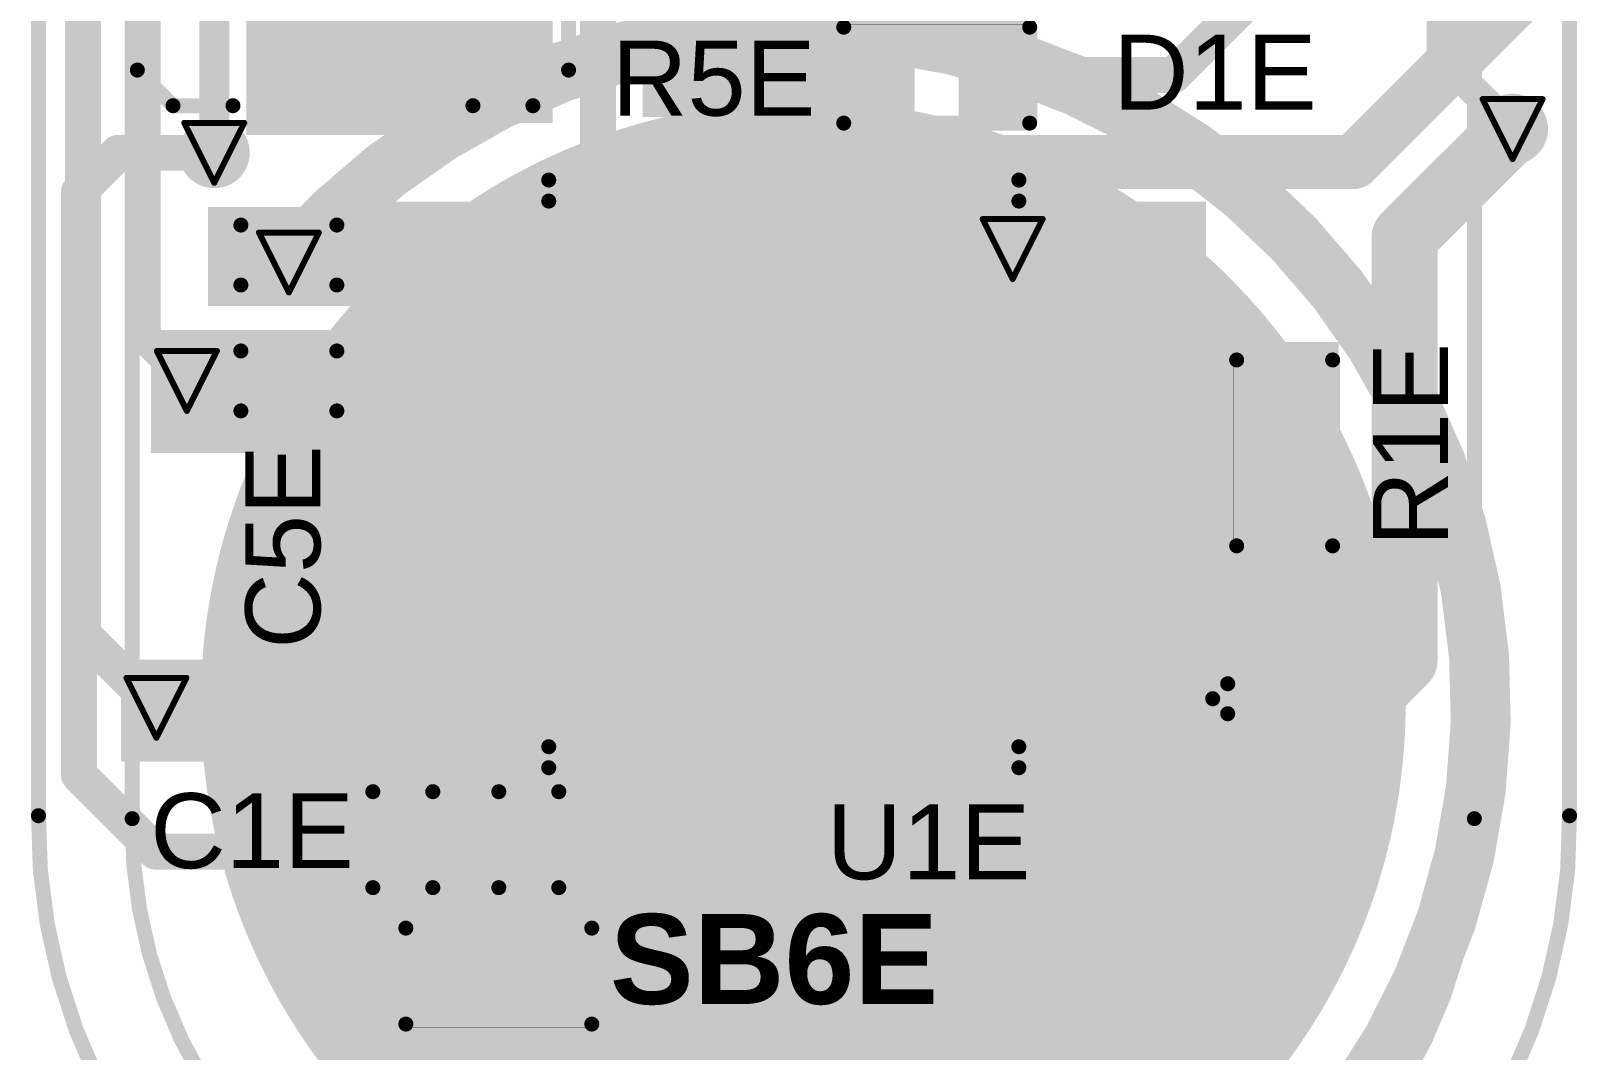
# Model space of a CAD drawing. Header units: inches. Extents: x -3.9 to 9.5, y -7 to 2.6.
# Drawn here: x 1.854 to 2.369, y -5.362 to -5.022 of the extents above; entities that cross this region are included whole.
import ezdxf

# ---------------------------------------------------------------- set-up
doc = ezdxf.new("R2010")
doc.units = ezdxf.units.IN
doc.header["$MEASUREMENT"] = 0
for name, color, linetype in [('Board Outline', 216, 'Continuous'), ('Bottom Layer', 5, 'Continuous'), ('Bottom Overlay', 54, 'Continuous'), ('Bottom Paste', 16, 'Continuous'), ('Bottom Solder', 6, 'Continuous'), ('Drill Drawing', 1, 'Continuous'), ('Top Layer', 1, 'Continuous'), ('Top Overlay', 2, 'Continuous'), ('Top Paste', 8, 'Continuous'), ('Top Solder', 216, 'Continuous'), ('Via Holes', 16, 'Continuous')]:
    doc.layers.add(name, color=color, linetype=linetype)
doc.styles.add('Arial', font='', dxfattribs={"height": 0.2})
doc.styles.add('Arial_Bold', font='', dxfattribs={"height": 0.2})
doc.styles.get('Arial').set_extended_font_data('Arial')
doc.styles.get('Arial_Bold').set_extended_font_data('Arial', bold=True)

# ---------------------------------------------------------------- blocks, each defined once
blk = doc.blocks.new('SOIC_8_44')
at = {"layer": 'Top Layer'}
for points in [[(-0.07579, 0.08681), (-0.07579, 0.06319), (-0.13681, 0.06319), (-0.13681, 0.08681)], [(0.13681, 0.08681), (0.13681, 0.06319), (0.07579, 0.06319), (0.07579, 0.08681)], [(-0.07579, 0.03681), (-0.07579, 0.01319), (-0.13681, 0.01319), (-0.13681, 0.03681)], [(0.13681, 0.03681), (0.13681, 0.01319), (0.07579, 0.01319), (0.07579, 0.03681)], [(-0.07579, -0.01319), (-0.07579, -0.03681), (-0.13681, -0.03681), (-0.13681, -0.01319)], [(0.13681, -0.01319), (0.13681, -0.03681), (0.07579, -0.03681), (0.07579, -0.01319)], [(-0.07579, -0.06319), (-0.07579, -0.08681), (-0.13681, -0.08681), (-0.13681, -0.06319)], [(0.13681, -0.06319), (0.13681, -0.08681), (0.07579, -0.08681), (0.07579, -0.06319)]]:
    blk.add_hatch(color=1, dxfattribs=at).paths.add_polyline_path(points)
at = {"layer": 'Top Overlay'}
blk.add_hatch(color=2, dxfattribs=at).paths.add_polyline_path([(-0.072, 0.062), (-0.059, 0.062), (-0.059, 0.088), (-0.072, 0.088)])
at = {"layer": 'Top Paste'}
for points in [[(-0.07579, 0.08681), (-0.07579, 0.06319), (-0.13681, 0.06319), (-0.13681, 0.08681)], [(0.13681, 0.08681), (0.13681, 0.06319), (0.07579, 0.06319), (0.07579, 0.08681)], [(-0.07579, 0.03681), (-0.07579, 0.01319), (-0.13681, 0.01319), (-0.13681, 0.03681)], [(0.13681, 0.03681), (0.13681, 0.01319), (0.07579, 0.01319), (0.07579, 0.03681)], [(-0.07579, -0.01319), (-0.07579, -0.03681), (-0.13681, -0.03681), (-0.13681, -0.01319)], [(0.13681, -0.01319), (0.13681, -0.03681), (0.07579, -0.03681), (0.07579, -0.01319)], [(-0.07579, -0.06319), (-0.07579, -0.08681), (-0.13681, -0.08681), (-0.13681, -0.06319)], [(0.13681, -0.06319), (0.13681, -0.08681), (0.07579, -0.08681), (0.07579, -0.06319)]]:
    blk.add_hatch(color=8, dxfattribs=at).paths.add_polyline_path(points)
at = {"layer": 'Top Solder'}
for points in [[(-0.07179, 0.09081), (-0.07179, 0.05919), (-0.14081, 0.05919), (-0.14081, 0.09081)], [(0.14081, 0.09081), (0.14081, 0.05919), (0.07179, 0.05919), (0.07179, 0.09081)], [(-0.07179, 0.04081), (-0.07179, 0.00919), (-0.14081, 0.00919), (-0.14081, 0.04081)], [(0.14081, 0.04081), (0.14081, 0.00919), (0.07179, 0.00919), (0.07179, 0.04081)], [(-0.07179, -0.00919), (-0.07179, -0.04081), (-0.14081, -0.04081), (-0.14081, -0.00919)], [(0.14081, -0.00919), (0.14081, -0.04081), (0.07179, -0.04081), (0.07179, -0.00919)], [(-0.07179, -0.05919), (-0.07179, -0.09081), (-0.14081, -0.09081), (-0.14081, -0.05919)], [(0.14081, -0.05919), (0.14081, -0.09081), (0.07179, -0.09081), (0.07179, -0.05919)]]:
    blk.add_hatch(color=216, dxfattribs=at).paths.add_polyline_path(points)
at = {"layer": 'Top Overlay'}
for points in [[(-0.07837, 0.098, 0.005, 0.005, 0), (-0.07837, 0.091, 0.005, 0.005, 0)], [(0.07837, 0.098, 0.005, 0.005, 0), (-0.07837, 0.098, 0.005, 0.005, 0)], [(0.07837, 0.098, 0.005, 0.005, 0), (0.07837, 0.091, 0.005, 0.005, 0)], [(-0.143, 0.075, 0.005, 0.005, 0), (-0.148, 0.08, 0.005, 0.005, 0)], [(-0.148, 0.08, 0.005, 0.005, 0), (-0.148, 0.07, 0.005, 0.005, 0)], [(-0.143, 0.075, 0.005, 0.005, 0), (-0.148, 0.07, 0.005, 0.005, 0)], [(-0.07837, -0.091, 0.005, 0.005, 0), (-0.07837, -0.098, 0.005, 0.005, 0)], [(0.07837, -0.091, 0.005, 0.005, 0), (0.07837, -0.098, 0.005, 0.005, 0)], [(0.07837, -0.098, 0.005, 0.005, 0), (-0.07837, -0.098, 0.005, 0.005, 0)]]:
    blk.add_lwpolyline(points, format="xyseb", dxfattribs=at)
for points in [[(-0.07962, 0.098, 0.0025, 0.0025, 1), (-0.07712, 0.098, 0.0025, 0.0025, 1)], [(-0.07962, 0.098, 0.0025, 0.0025, 1), (-0.07712, 0.098, 0.0025, 0.0025, 1)], [(0.07712, 0.098, 0.0025, 0.0025, 1), (0.07962, 0.098, 0.0025, 0.0025, 1)], [(0.07712, 0.098, 0.0025, 0.0025, 1), (0.07962, 0.098, 0.0025, 0.0025, 1)], [(-0.07962, 0.091, 0.0025, 0.0025, 1), (-0.07712, 0.091, 0.0025, 0.0025, 1)], [(0.07712, 0.091, 0.0025, 0.0025, 1), (0.07962, 0.091, 0.0025, 0.0025, 1)], [(-0.14925, 0.08, 0.0025, 0.0025, 1), (-0.14675, 0.08, 0.0025, 0.0025, 1)], [(-0.14925, 0.08, 0.0025, 0.0025, 1), (-0.14675, 0.08, 0.0025, 0.0025, 1)], [(-0.14425, 0.075, 0.0025, 0.0025, 1), (-0.14175, 0.075, 0.0025, 0.0025, 1)], [(-0.14425, 0.075, 0.0025, 0.0025, 1), (-0.14175, 0.075, 0.0025, 0.0025, 1)], [(-0.14925, 0.07, 0.0025, 0.0025, 1), (-0.14675, 0.07, 0.0025, 0.0025, 1)], [(-0.14925, 0.07, 0.0025, 0.0025, 1), (-0.14675, 0.07, 0.0025, 0.0025, 1)], [(-0.07962, -0.091, 0.0025, 0.0025, 1), (-0.07712, -0.091, 0.0025, 0.0025, 1)], [(0.07712, -0.091, 0.0025, 0.0025, 1), (0.07962, -0.091, 0.0025, 0.0025, 1)], [(-0.07962, -0.098, 0.0025, 0.0025, 1), (-0.07712, -0.098, 0.0025, 0.0025, 1)], [(-0.07962, -0.098, 0.0025, 0.0025, 1), (-0.07712, -0.098, 0.0025, 0.0025, 1)], [(0.07712, -0.098, 0.0025, 0.0025, 1), (0.07962, -0.098, 0.0025, 0.0025, 1)], [(0.07712, -0.098, 0.0025, 0.0025, 1), (0.07962, -0.098, 0.0025, 0.0025, 1)]]:
    blk.add_lwpolyline(points, format="xyseb", close=True, dxfattribs=at)
blk = doc.blocks.new('S______B______0402_65')
at = {"layer": 'Top Layer'}
for points in [[(-0.0275, -0.0125), (-0.0275, 0.0125), (-0.0095, 0.0125), (-0.0095, -0.0125)], [(0.0095, -0.0125), (0.0095, 0.0125), (0.0275, 0.0125), (0.0275, -0.0125)]]:
    blk.add_hatch(color=1, dxfattribs=at).paths.add_polyline_path(points)
at = {"layer": 'Top Paste'}
for points in [[(-0.0275, -0.0125), (-0.0275, 0.0125), (-0.0095, 0.0125), (-0.0095, -0.0125)], [(0.0095, -0.0125), (0.0095, 0.0125), (0.0275, 0.0125), (0.0275, -0.0125)]]:
    blk.add_hatch(color=8, dxfattribs=at).paths.add_polyline_path(points)
at = {"layer": 'Top Solder'}
for points in [[(-0.02967, -0.01467), (-0.02967, 0.01467), (-0.00733, 0.01467), (-0.00733, -0.01467)], [(0.00733, -0.01467), (0.00733, 0.01467), (0.02967, 0.01467), (0.02967, -0.01467)]]:
    blk.add_hatch(color=216, dxfattribs=at).paths.add_polyline_path(points)
at = {"layer": 'Top Overlay'}
for points in [[(-0.031, -0.016, 0.005, 0.005, 0), (-0.031, 0.016, 0.005, 0.005, 0)], [(-0.031, 0.016, 0.005, 0.005, 0), (0.031, 0.016, 0.005, 0.005, 0)], [(0.031, -0.016, 0.005, 0.005, 0), (0.031, 0.016, 0.005, 0.005, 0)], [(-0.031, -0.016, 0.005, 0.005, 0), (0.031, -0.016, 0.005, 0.005, 0)], [(-0.032, -0.017, 0.000127, 0.000127, 0), (0.032, -0.017, 0.000127, 0.000127, 0)]]:
    blk.add_lwpolyline(points, format="xyseb", dxfattribs=at)
for points in [[(-0.03225, 0.016, 0.0025, 0.0025, 1), (-0.02975, 0.016, 0.0025, 0.0025, 1)], [(-0.03225, 0.016, 0.0025, 0.0025, 1), (-0.02975, 0.016, 0.0025, 0.0025, 1)], [(0.02975, 0.016, 0.0025, 0.0025, 1), (0.03225, 0.016, 0.0025, 0.0025, 1)], [(0.02975, 0.016, 0.0025, 0.0025, 1), (0.03225, 0.016, 0.0025, 0.0025, 1)], [(-0.03225, -0.016, 0.0025, 0.0025, 1), (-0.02975, -0.016, 0.0025, 0.0025, 1)], [(-0.03225, -0.016, 0.0025, 0.0025, 1), (-0.02975, -0.016, 0.0025, 0.0025, 1)], [(0.02975, -0.016, 0.0025, 0.0025, 1), (0.03225, -0.016, 0.0025, 0.0025, 1)], [(0.02975, -0.016, 0.0025, 0.0025, 1), (0.03225, -0.016, 0.0025, 0.0025, 1)], [(-0.03203, -0.017, 0.0000635, 0.0000635, 1), (-0.03197, -0.017, 0.0000635, 0.0000635, 1)], [(0.03197, -0.017, 0.0000635, 0.0000635, 1), (0.03203, -0.017, 0.0000635, 0.0000635, 1)]]:
    blk.add_lwpolyline(points, format="xyseb", close=True, dxfattribs=at)
blk = doc.blocks.new('TC33X_2_104E__121')
at = {"layer": 'Top Layer'}
for points in [[(0.00787, 0.12992), (0.07087, 0.12992), (0.07087, 0.07087), (0.00787, 0.07087)], [(-0.02362, 0.02362), (0.02362, 0.02362), (0.02362, -0.02362), (-0.02362, -0.02362)], [(0.05512, 0.02362), (0.10236, 0.02362), (0.10236, -0.02362), (0.05512, -0.02362)]]:
    blk.add_hatch(color=1, dxfattribs=at).paths.add_polyline_path(points)
at = {"layer": 'Top Paste'}
for points in [[(0.00787, 0.12992), (0.07087, 0.12992), (0.07087, 0.07087), (0.00787, 0.07087)], [(-0.02362, 0.02362), (0.02362, 0.02362), (0.02362, -0.02362), (-0.02362, -0.02362)], [(0.05512, 0.02362), (0.10236, 0.02362), (0.10236, -0.02362), (0.05512, -0.02362)]]:
    blk.add_hatch(color=8, dxfattribs=at).paths.add_polyline_path(points)
at = {"layer": 'Top Solder'}
for points in [[(0.00387, 0.13392), (0.07487, 0.13392), (0.07487, 0.06687), (0.00387, 0.06687)], [(-0.02762, 0.02762), (0.02762, 0.02762), (0.02762, -0.02762), (-0.02762, -0.02762)], [(0.05112, 0.02762), (0.10636, 0.02762), (0.10636, -0.02762), (0.05112, -0.02762)]]:
    blk.add_hatch(color=216, dxfattribs=at).paths.add_polyline_path(points)
at = {"layer": 'Top Overlay'}
for points in [[(-0.02063, 0.1242, 0.005, 0.005, 0), (-0.03252, 0.11231, 0.005, 0.005, 0)], [(-0.00063, 0.1242, 0.005, 0.005, 0), (-0.02063, 0.1242, 0.005, 0.005, 0)], [(0.09937, 0.1242, 0.005, 0.005, 0), (0.07937, 0.1242, 0.005, 0.005, 0)], [(0.11126, 0.11231, 0.005, 0.005, 0), (0.09937, 0.1242, 0.005, 0.005, 0)], [(-0.03252, 0.11231, 0.005, 0.005, 0), (-0.03252, -0.02776, 0.005, 0.005, 0)], [(0.11126, 0.11231, 0.005, 0.005, 0), (0.11126, -0.02776, 0.005, 0.005, 0)], [(-0.038, -0.005, 0.005, 0.005, 0), (-0.043, 0, 0.005, 0.005, 0)], [(-0.043, 0, 0.005, 0.005, 0), (-0.043, -0.01, 0.005, 0.005, 0)], [(-0.038, -0.005, 0.005, 0.005, 0), (-0.043, -0.01, 0.005, 0.005, 0)], [(0.11126, -0.02776, 0.005, 0.005, 0), (-0.03252, -0.02776, 0.005, 0.005, 0)]]:
    blk.add_lwpolyline(points, format="xyseb", dxfattribs=at)
for points in [[(-0.02188, 0.1242, 0.0025, 0.0025, 1), (-0.01938, 0.1242, 0.0025, 0.0025, 1)], [(-0.02188, 0.1242, 0.0025, 0.0025, 1), (-0.01938, 0.1242, 0.0025, 0.0025, 1)], [(-0.00188, 0.1242, 0.0025, 0.0025, 1), (0.00062, 0.1242, 0.0025, 0.0025, 1)], [(0.07812, 0.1242, 0.0025, 0.0025, 1), (0.08062, 0.1242, 0.0025, 0.0025, 1)], [(0.09812, 0.1242, 0.0025, 0.0025, 1), (0.10062, 0.1242, 0.0025, 0.0025, 1)], [(0.09812, 0.1242, 0.0025, 0.0025, 1), (0.10062, 0.1242, 0.0025, 0.0025, 1)], [(-0.03377, 0.11231, 0.0025, 0.0025, 1), (-0.03127, 0.11231, 0.0025, 0.0025, 1)], [(-0.03377, 0.11231, 0.0025, 0.0025, 1), (-0.03127, 0.11231, 0.0025, 0.0025, 1)], [(0.11001, 0.11231, 0.0025, 0.0025, 1), (0.11251, 0.11231, 0.0025, 0.0025, 1)], [(0.11001, 0.11231, 0.0025, 0.0025, 1), (0.11251, 0.11231, 0.0025, 0.0025, 1)], [(-0.04425, 0, 0.0025, 0.0025, 1), (-0.04175, 0, 0.0025, 0.0025, 1)], [(-0.04425, 0, 0.0025, 0.0025, 1), (-0.04175, 0, 0.0025, 0.0025, 1)], [(-0.03925, -0.005, 0.0025, 0.0025, 1), (-0.03675, -0.005, 0.0025, 0.0025, 1)], [(-0.03925, -0.005, 0.0025, 0.0025, 1), (-0.03675, -0.005, 0.0025, 0.0025, 1)], [(-0.04425, -0.01, 0.0025, 0.0025, 1), (-0.04175, -0.01, 0.0025, 0.0025, 1)], [(-0.04425, -0.01, 0.0025, 0.0025, 1), (-0.04175, -0.01, 0.0025, 0.0025, 1)], [(-0.03377, -0.02776, 0.0025, 0.0025, 1), (-0.03127, -0.02776, 0.0025, 0.0025, 1)], [(-0.03377, -0.02776, 0.0025, 0.0025, 1), (-0.03127, -0.02776, 0.0025, 0.0025, 1)], [(0.11001, -0.02776, 0.0025, 0.0025, 1), (0.11251, -0.02776, 0.0025, 0.0025, 1)], [(0.11001, -0.02776, 0.0025, 0.0025, 1), (0.11251, -0.02776, 0.0025, 0.0025, 1)]]:
    blk.add_lwpolyline(points, format="xyseb", close=True, dxfattribs=at)
blk = doc.blocks.new('R___0402_149')
at = {"layer": 'Top Layer'}
for points in [[(-0.0275, -0.0125), (-0.0275, 0.0125), (-0.0095, 0.0125), (-0.0095, -0.0125)], [(0.0095, -0.0125), (0.0095, 0.0125), (0.0275, 0.0125), (0.0275, -0.0125)]]:
    blk.add_hatch(color=1, dxfattribs=at).paths.add_polyline_path(points)
at = {"layer": 'Top Paste'}
for points in [[(-0.0275, -0.0125), (-0.0275, 0.0125), (-0.0095, 0.0125), (-0.0095, -0.0125)], [(0.0095, -0.0125), (0.0095, 0.0125), (0.0275, 0.0125), (0.0275, -0.0125)]]:
    blk.add_hatch(color=8, dxfattribs=at).paths.add_polyline_path(points)
at = {"layer": 'Top Solder'}
for points in [[(-0.02967, -0.01467), (-0.02967, 0.01467), (-0.00733, 0.01467), (-0.00733, -0.01467)], [(0.00733, -0.01467), (0.00733, 0.01467), (0.02967, 0.01467), (0.02967, -0.01467)]]:
    blk.add_hatch(color=216, dxfattribs=at).paths.add_polyline_path(points)
at = {"layer": 'Top Overlay'}
for points in [[(-0.031, 0.016, 0.005, 0.005, 0), (-0.031, -0.016, 0.005, 0.005, 0)], [(0.031, 0.016, 0.005, 0.005, 0), (-0.031, 0.016, 0.005, 0.005, 0)], [(0.031, 0.016, 0.005, 0.005, 0), (0.031, -0.016, 0.005, 0.005, 0)], [(0.031, -0.016, 0.005, 0.005, 0), (-0.031, -0.016, 0.005, 0.005, 0)], [(0.032, -0.017, 0.000127, 0.000127, 0), (-0.032, -0.017, 0.000127, 0.000127, 0)]]:
    blk.add_lwpolyline(points, format="xyseb", dxfattribs=at)
for points in [[(-0.03225, 0.016, 0.0025, 0.0025, 1), (-0.02975, 0.016, 0.0025, 0.0025, 1)], [(-0.03225, 0.016, 0.0025, 0.0025, 1), (-0.02975, 0.016, 0.0025, 0.0025, 1)], [(0.02975, 0.016, 0.0025, 0.0025, 1), (0.03225, 0.016, 0.0025, 0.0025, 1)], [(0.02975, 0.016, 0.0025, 0.0025, 1), (0.03225, 0.016, 0.0025, 0.0025, 1)], [(-0.03225, -0.016, 0.0025, 0.0025, 1), (-0.02975, -0.016, 0.0025, 0.0025, 1)], [(-0.03225, -0.016, 0.0025, 0.0025, 1), (-0.02975, -0.016, 0.0025, 0.0025, 1)], [(0.02975, -0.016, 0.0025, 0.0025, 1), (0.03225, -0.016, 0.0025, 0.0025, 1)], [(0.02975, -0.016, 0.0025, 0.0025, 1), (0.03225, -0.016, 0.0025, 0.0025, 1)], [(-0.03203, -0.017, 0.0000635, 0.0000635, 1), (-0.03197, -0.017, 0.0000635, 0.0000635, 1)], [(0.03197, -0.017, 0.0000635, 0.0000635, 1), (0.03203, -0.017, 0.0000635, 0.0000635, 1)]]:
    blk.add_lwpolyline(points, format="xyseb", close=True, dxfattribs=at)
blk = doc.blocks.new('R___0402_177')
at = {"layer": 'Top Layer'}
for points in [[(-0.0275, -0.0125), (-0.0275, 0.0125), (-0.0095, 0.0125), (-0.0095, -0.0125)], [(0.0095, -0.0125), (0.0095, 0.0125), (0.0275, 0.0125), (0.0275, -0.0125)]]:
    blk.add_hatch(color=1, dxfattribs=at).paths.add_polyline_path(points)
at = {"layer": 'Top Paste'}
for points in [[(-0.0275, -0.0125), (-0.0275, 0.0125), (-0.0095, 0.0125), (-0.0095, -0.0125)], [(0.0095, -0.0125), (0.0095, 0.0125), (0.0275, 0.0125), (0.0275, -0.0125)]]:
    blk.add_hatch(color=8, dxfattribs=at).paths.add_polyline_path(points)
at = {"layer": 'Top Solder'}
for points in [[(-0.02967, -0.01467), (-0.02967, 0.01467), (-0.00733, 0.01467), (-0.00733, -0.01467)], [(0.00733, -0.01467), (0.00733, 0.01467), (0.02967, 0.01467), (0.02967, -0.01467)]]:
    blk.add_hatch(color=216, dxfattribs=at).paths.add_polyline_path(points)
at = {"layer": 'Top Overlay'}
for points in [[(-0.031, -0.016, 0.005, 0.005, 0), (-0.031, 0.016, 0.005, 0.005, 0)], [(0.031, 0.016, 0.005, 0.005, 0), (-0.031, 0.016, 0.005, 0.005, 0)], [(0.031, -0.016, 0.005, 0.005, 0), (0.031, 0.016, 0.005, 0.005, 0)], [(0.031, -0.016, 0.005, 0.005, 0), (-0.031, -0.016, 0.005, 0.005, 0)], [(0.032, -0.017, 0.000127, 0.000127, 0), (-0.032, -0.017, 0.000127, 0.000127, 0)]]:
    blk.add_lwpolyline(points, format="xyseb", dxfattribs=at)
for points in [[(-0.03225, 0.016, 0.0025, 0.0025, 1), (-0.02975, 0.016, 0.0025, 0.0025, 1)], [(-0.03225, 0.016, 0.0025, 0.0025, 1), (-0.02975, 0.016, 0.0025, 0.0025, 1)], [(0.02975, 0.016, 0.0025, 0.0025, 1), (0.03225, 0.016, 0.0025, 0.0025, 1)], [(0.02975, 0.016, 0.0025, 0.0025, 1), (0.03225, 0.016, 0.0025, 0.0025, 1)], [(-0.03225, -0.016, 0.0025, 0.0025, 1), (-0.02975, -0.016, 0.0025, 0.0025, 1)], [(-0.03225, -0.016, 0.0025, 0.0025, 1), (-0.02975, -0.016, 0.0025, 0.0025, 1)], [(0.02975, -0.016, 0.0025, 0.0025, 1), (0.03225, -0.016, 0.0025, 0.0025, 1)], [(0.02975, -0.016, 0.0025, 0.0025, 1), (0.03225, -0.016, 0.0025, 0.0025, 1)], [(-0.03203, -0.017, 0.0000635, 0.0000635, 1), (-0.03197, -0.017, 0.0000635, 0.0000635, 1)], [(0.03197, -0.017, 0.0000635, 0.0000635, 1), (0.03203, -0.017, 0.0000635, 0.0000635, 1)]]:
    blk.add_lwpolyline(points, format="xyseb", close=True, dxfattribs=at)
blk = doc.blocks.new('_EMG________B_198')
at = {"layer": 'Bottom Layer'}
h = blk.add_hatch(color=5, dxfattribs=at)
edge = h.paths.add_edge_path()
edge.add_arc((0, -0.3932), 0.19685, 0, 360)
at = {"layer": 'Bottom Paste'}
h = blk.add_hatch(color=16, dxfattribs=at)
edge = h.paths.add_edge_path()
edge.add_arc((0, -0.3932), 0.19685, 0, 360)
at = {"layer": 'Bottom Solder'}
h = blk.add_hatch(color=6, dxfattribs=at)
edge = h.paths.add_edge_path()
edge.add_arc((0, -0.3932), 0.20085, 0, 360)
at = {"layer": 'Bottom Overlay'}
for points in [[(-0.22375, -0.43172, 0.005, 0.005, 0), (-0.22375, 0.43172, 0.005, 0.005, 0)], [(0.22375, -0.43172, 0.005, 0.005, 0), (0.22375, 0.43172, 0.005, 0.005, 0)], [(-0.06026, -0.59892, 0.005, 0.005, -0.414214), (-0.22375, -0.43172, 0.005, 0.005, 0)], [(0.22375, -0.43172, 0.005, 0.005, -0.414214), (0.06026, -0.59892, 0.005, 0.005, 0)]]:
    blk.add_lwpolyline(points, format="xyseb", dxfattribs=at)
for points in [[(-0.225, -0.43172, 0.0025, 0.0025, 1), (-0.2225, -0.43172, 0.0025, 0.0025, 1)], [(-0.225, -0.43172, 0.0025, 0.0025, 1), (-0.2225, -0.43172, 0.0025, 0.0025, 1)], [(0.2225, -0.43172, 0.0025, 0.0025, 1), (0.225, -0.43172, 0.0025, 0.0025, 1)], [(0.2225, -0.43172, 0.0025, 0.0025, 1), (0.225, -0.43172, 0.0025, 0.0025, 1)]]:
    blk.add_lwpolyline(points, format="xyseb", close=True, dxfattribs=at)
blk = doc.blocks.new('C___0402_233')
at = {"layer": 'Top Layer'}
for points in [[(-0.0275, -0.0125), (-0.0275, 0.0125), (-0.0095, 0.0125), (-0.0095, -0.0125)], [(0.0095, -0.0125), (0.0095, 0.0125), (0.0275, 0.0125), (0.0275, -0.0125)]]:
    blk.add_hatch(color=1, dxfattribs=at).paths.add_polyline_path(points)
at = {"layer": 'Top Paste'}
for points in [[(-0.0275, -0.0125), (-0.0275, 0.0125), (-0.0095, 0.0125), (-0.0095, -0.0125)], [(0.0095, -0.0125), (0.0095, 0.0125), (0.0275, 0.0125), (0.0275, -0.0125)]]:
    blk.add_hatch(color=8, dxfattribs=at).paths.add_polyline_path(points)
at = {"layer": 'Top Solder'}
for points in [[(-0.02986, -0.01486), (-0.02986, 0.01486), (-0.00714, 0.01486), (-0.00714, -0.01486)], [(0.00714, -0.01486), (0.00714, 0.01486), (0.02986, 0.01486), (0.02986, -0.01486)]]:
    blk.add_hatch(color=216, dxfattribs=at).paths.add_polyline_path(points)
at = {"layer": 'Top Overlay'}
for points in [[(-0.011, 0.016, 0.005, 0.005, 0), (-0.031, 0.016, 0.005, 0.005, 0)], [(-0.031, -0.016, 0.005, 0.005, 0), (-0.031, 0.016, 0.005, 0.005, 0)], [(0.031, 0.016, 0.005, 0.005, 0), (0.011, 0.016, 0.005, 0.005, 0)], [(0.031, -0.016, 0.005, 0.005, 0), (0.031, 0.016, 0.005, 0.005, 0)], [(-0.011, -0.016, 0.005, 0.005, 0), (-0.031, -0.016, 0.005, 0.005, 0)], [(0.031, -0.016, 0.005, 0.005, 0), (0.011, -0.016, 0.005, 0.005, 0)]]:
    blk.add_lwpolyline(points, format="xyseb", dxfattribs=at)
for points in [[(-0.03225, 0.016, 0.0025, 0.0025, 1), (-0.02975, 0.016, 0.0025, 0.0025, 1)], [(-0.03225, 0.016, 0.0025, 0.0025, 1), (-0.02975, 0.016, 0.0025, 0.0025, 1)], [(-0.01225, 0.016, 0.0025, 0.0025, 1), (-0.00975, 0.016, 0.0025, 0.0025, 1)], [(0.00975, 0.016, 0.0025, 0.0025, 1), (0.01225, 0.016, 0.0025, 0.0025, 1)], [(0.02975, 0.016, 0.0025, 0.0025, 1), (0.03225, 0.016, 0.0025, 0.0025, 1)], [(0.02975, 0.016, 0.0025, 0.0025, 1), (0.03225, 0.016, 0.0025, 0.0025, 1)], [(-0.03225, -0.016, 0.0025, 0.0025, 1), (-0.02975, -0.016, 0.0025, 0.0025, 1)], [(-0.03225, -0.016, 0.0025, 0.0025, 1), (-0.02975, -0.016, 0.0025, 0.0025, 1)], [(-0.01225, -0.016, 0.0025, 0.0025, 1), (-0.00975, -0.016, 0.0025, 0.0025, 1)], [(0.00975, -0.016, 0.0025, 0.0025, 1), (0.01225, -0.016, 0.0025, 0.0025, 1)], [(0.02975, -0.016, 0.0025, 0.0025, 1), (0.03225, -0.016, 0.0025, 0.0025, 1)], [(0.02975, -0.016, 0.0025, 0.0025, 1), (0.03225, -0.016, 0.0025, 0.0025, 1)]]:
    blk.add_lwpolyline(points, format="xyseb", close=True, dxfattribs=at)
blk = doc.blocks.new('C___0402_261')
at = {"layer": 'Top Layer'}
for points in [[(-0.0275, -0.0125), (-0.0275, 0.0125), (-0.0095, 0.0125), (-0.0095, -0.0125)], [(0.0095, -0.0125), (0.0095, 0.0125), (0.0275, 0.0125), (0.0275, -0.0125)]]:
    blk.add_hatch(color=1, dxfattribs=at).paths.add_polyline_path(points)
at = {"layer": 'Top Paste'}
for points in [[(-0.0275, -0.0125), (-0.0275, 0.0125), (-0.0095, 0.0125), (-0.0095, -0.0125)], [(0.0095, -0.0125), (0.0095, 0.0125), (0.0275, 0.0125), (0.0275, -0.0125)]]:
    blk.add_hatch(color=8, dxfattribs=at).paths.add_polyline_path(points)
at = {"layer": 'Top Solder'}
for points in [[(-0.02986, -0.01486), (-0.02986, 0.01486), (-0.00714, 0.01486), (-0.00714, -0.01486)], [(0.00714, -0.01486), (0.00714, 0.01486), (0.02986, 0.01486), (0.02986, -0.01486)]]:
    blk.add_hatch(color=216, dxfattribs=at).paths.add_polyline_path(points)
at = {"layer": 'Top Overlay'}
for points in [[(-0.011, 0.016, 0.005, 0.005, 0), (-0.031, 0.016, 0.005, 0.005, 0)], [(-0.031, 0.016, 0.005, 0.005, 0), (-0.031, -0.016, 0.005, 0.005, 0)], [(0.031, 0.016, 0.005, 0.005, 0), (0.011, 0.016, 0.005, 0.005, 0)], [(0.031, 0.016, 0.005, 0.005, 0), (0.031, -0.016, 0.005, 0.005, 0)], [(-0.011, -0.016, 0.005, 0.005, 0), (-0.031, -0.016, 0.005, 0.005, 0)], [(0.031, -0.016, 0.005, 0.005, 0), (0.011, -0.016, 0.005, 0.005, 0)]]:
    blk.add_lwpolyline(points, format="xyseb", dxfattribs=at)
for points in [[(-0.03225, 0.016, 0.0025, 0.0025, 1), (-0.02975, 0.016, 0.0025, 0.0025, 1)], [(-0.03225, 0.016, 0.0025, 0.0025, 1), (-0.02975, 0.016, 0.0025, 0.0025, 1)], [(-0.01225, 0.016, 0.0025, 0.0025, 1), (-0.00975, 0.016, 0.0025, 0.0025, 1)], [(0.00975, 0.016, 0.0025, 0.0025, 1), (0.01225, 0.016, 0.0025, 0.0025, 1)], [(0.02975, 0.016, 0.0025, 0.0025, 1), (0.03225, 0.016, 0.0025, 0.0025, 1)], [(0.02975, 0.016, 0.0025, 0.0025, 1), (0.03225, 0.016, 0.0025, 0.0025, 1)], [(-0.03225, -0.016, 0.0025, 0.0025, 1), (-0.02975, -0.016, 0.0025, 0.0025, 1)], [(-0.03225, -0.016, 0.0025, 0.0025, 1), (-0.02975, -0.016, 0.0025, 0.0025, 1)], [(-0.01225, -0.016, 0.0025, 0.0025, 1), (-0.00975, -0.016, 0.0025, 0.0025, 1)], [(0.00975, -0.016, 0.0025, 0.0025, 1), (0.01225, -0.016, 0.0025, 0.0025, 1)], [(0.02975, -0.016, 0.0025, 0.0025, 1), (0.03225, -0.016, 0.0025, 0.0025, 1)], [(0.02975, -0.016, 0.0025, 0.0025, 1), (0.03225, -0.016, 0.0025, 0.0025, 1)]]:
    blk.add_lwpolyline(points, format="xyseb", close=True, dxfattribs=at)

msp = doc.modelspace()

# ---------------------------------------------------------------- hatches: boundary and pattern name
at = {"layer": 'Bottom Layer'}
h = msp.add_hatch(color=5, dxfattribs=at)
edge = h.paths.add_edge_path()
edge.add_arc((2.34752, -5.05478), 0.01181, 0, 360)
h = msp.add_hatch(color=5, dxfattribs=at)
edge = h.paths.add_edge_path()
edge.add_arc((1.91465, -5.0627), 0.01181, 0, 360)
h = msp.add_hatch(color=5, dxfattribs=at)
edge = h.paths.add_edge_path()
edge.add_arc((1.93952, -5.09928), 0.01181, 0, 360)
h = msp.add_hatch(color=5, dxfattribs=at)
edge = h.paths.add_edge_path()
edge.add_arc((2.18085, -5.09478), 0.01181, 0, 360)
h = msp.add_hatch(color=5, dxfattribs=at)
edge = h.paths.add_edge_path()
edge.add_arc((1.90552, -5.13878), 0.01181, 0, 360)
h = msp.add_hatch(color=5, dxfattribs=at)
edge = h.paths.add_edge_path()
edge.add_arc((1.89537, -5.24781), 0.01181, 0, 360)
at = {"layer": 'Top Layer'}
for points in [[(1.97352, -5.05278), (2.02752, -5.05278), (2.02752, -4.89178), (1.97352, -4.89178)], [(2.05752, -5.05078), (2.13752, -5.05078), (2.13752, -4.96478), (2.05752, -4.96478)], [(1.92952, -5.03978), (1.99252, -5.03978), (1.99252, -4.98578), (1.92952, -4.98578)], [(2.05752, -5.05078), (2.14552, -5.05078), (2.14552, -5.02378), (2.05752, -5.02378)], [(1.91252, -5.11378), (2.04952, -5.11378), (2.04952, -5.08078), (1.91252, -5.08078)], [(1.89352, -5.16278), (2.03052, -5.16278), (2.03052, -5.12178), (1.89352, -5.12178)], [(2.17754, -5.15678), (2.28952, -5.15678), (2.28952, -5.12578), (2.17754, -5.12578)], [(2.17754, -5.20678), (2.29052, -5.20678), (2.29052, -5.17078), (2.17754, -5.17078)], [(1.88352, -5.26578), (2.05952, -5.26578), (2.05952, -5.23178), (1.88352, -5.23178)], [(2.00852, -5.24978), (2.00852, -5.30778), (2.05952, -5.30778), (2.05952, -5.24978)], [(1.96052, -5.40878), (2.00052, -5.40878), (2.00052, -5.27778), (1.96052, -5.27778)], [(2.01852, -5.35678), (2.07952, -5.35678), (2.07952, -5.31828), (2.01852, -5.31828)]]:
    msp.add_hatch(color=1, dxfattribs=at).paths.add_polyline_path(points)
h = msp.add_hatch(color=1, dxfattribs=at)
edge = h.paths.add_edge_path()
edge.add_arc((2.34752, -5.05478), 0.01181, 0, 360)
h = msp.add_hatch(color=1, dxfattribs=at)
edge = h.paths.add_edge_path()
edge.add_arc((1.91465, -5.0627), 0.01181, 0, 360)
h = msp.add_hatch(color=1, dxfattribs=at)
edge = h.paths.add_edge_path()
edge.add_arc((1.93952, -5.09928), 0.01181, 0, 360)
h = msp.add_hatch(color=1, dxfattribs=at)
edge = h.paths.add_edge_path()
edge.add_arc((2.18085, -5.09478), 0.01181, 0, 360)
h = msp.add_hatch(color=1, dxfattribs=at)
edge = h.paths.add_edge_path()
edge.add_arc((1.90552, -5.13878), 0.01181, 0, 360)
h = msp.add_hatch(color=1, dxfattribs=at)
edge = h.paths.add_edge_path()
edge.add_arc((1.89537, -5.24781), 0.01181, 0, 360)
at = {"layer": 'Via Holes'}
h = msp.add_hatch(color=7, dxfattribs=at)
edge = h.paths.add_edge_path()
edge.add_arc((2.34752, -5.05478), 0.00591, 0, 360)
h = msp.add_hatch(color=7, dxfattribs=at)
edge = h.paths.add_edge_path()
edge.add_arc((1.91465, -5.0627), 0.00591, 0, 360)
h = msp.add_hatch(color=7, dxfattribs=at)
edge = h.paths.add_edge_path()
edge.add_arc((2.18085, -5.09478), 0.00591, 0, 360)
h = msp.add_hatch(color=7, dxfattribs=at)
edge = h.paths.add_edge_path()
edge.add_arc((1.93952, -5.09928), 0.00591, 0, 360)
h = msp.add_hatch(color=7, dxfattribs=at)
edge = h.paths.add_edge_path()
edge.add_arc((1.90552, -5.13878), 0.00591, 0, 360)
h = msp.add_hatch(color=7, dxfattribs=at)
edge = h.paths.add_edge_path()
edge.add_arc((1.89537, -5.24781), 0.00591, 0, 360)

# ---------------------------------------------------------------- linework, layer by layer
at = {"layer": 'Board Outline'}
for points in [[(1.85603, -5.28378, 0.005, 0.005, 0), (1.85603, -4.42332, 0.005, 0.005, 0)], [(2.36651, -4.42332, 0.005, 0.005, 0), (2.36652, -5.28379, 0.005, 0.005, 0)], [(2.05065, -5.48284, 0.005, 0.005, -0.414214), (1.85603, -5.28379, 0.005, 0.005, 0)], [(2.36652, -5.28379, 0.005, 0.005, -0.414214), (2.17189, -5.48284, 0.005, 0.005, 0)]]:
    msp.add_lwpolyline(points, format="xyseb", dxfattribs=at)
for points in [[(1.85478, -5.28378, 0.0025, 0.0025, 1), (1.85728, -5.28378, 0.0025, 0.0025, 1)], [(1.85478, -5.28379, 0.0025, 0.0025, 1), (1.85728, -5.28379, 0.0025, 0.0025, 1)], [(2.36527, -5.28379, 0.0025, 0.0025, 1), (2.36777, -5.28379, 0.0025, 0.0025, 1)], [(2.36527, -5.28379, 0.0025, 0.0025, 1), (2.36777, -5.28379, 0.0025, 0.0025, 1)]]:
    msp.add_lwpolyline(points, format="xyseb", close=True, dxfattribs=at)
at = {"layer": 'Bottom Layer'}
for points in [[(1.87083, -5.22328, 0.012, 0.012, 0), (1.87083, -4.66086, 0.012, 0.012, 0)], [(1.89183, -5.1251, 0.01, 0.01, 0), (1.89183, -4.79596, 0.01, 0.01, 0)], [(2.32386, -5.03112, 0.01, 0.01, 0), (2.32386, -4.96744, 0.01, 0.01, 0)], [(1.91465, -5.01565, 0.01, 0.01, 0), (1.91465, -5.0627, 0.01, 0.01, 0)], [(1.93952, -5.09928, 0.02, 0.02, -1.34747), (2.17102, -5.46541, 0.02, 0.02, 0)], [(2.32386, -5.03112, 0.01, 0.01, 0), (2.34752, -5.05478, 0.01, 0.01, 0)], [(1.89183, -5.1251, 0.01, 0.01, 0), (1.90383, -5.1371, 0.01, 0.01, 0)], [(1.90383, -5.1371, 0.01, 0.01, 0), (1.90552, -5.13878, 0.01, 0.01, 0)], [(1.90383, -5.1371, 0.01, 0.01, 0), (1.90383, -5.1371, 0.01, 0.01, 0)], [(2.11127, -5.15805, 0.022, 0.022, 0), (2.11154, -5.15778, 0.022, 0.022, 0)], [(2.11127, -5.24662, 0.022, 0.022, 0), (2.11127, -5.15805, 0.022, 0.022, 0)], [(1.87083, -5.22328, 0.012, 0.012, 0), (1.89537, -5.24781, 0.012, 0.012, 0)]]:
    msp.add_lwpolyline(points, format="xyseb", dxfattribs=at)
for points in [[(2.32136, -5.03112, 0.005, 0.005, 1), (2.32636, -5.03112, 0.005, 0.005, 1)], [(2.32136, -5.03112, 0.005, 0.005, 1), (2.32636, -5.03112, 0.005, 0.005, 1)], [(2.34502, -5.05478, 0.005, 0.005, 1), (2.35002, -5.05478, 0.005, 0.005, 1)], [(1.91215, -5.0627, 0.005, 0.005, 1), (1.91715, -5.0627, 0.005, 0.005, 1)], [(1.93452, -5.09928, 0.01, 0.01, 1), (1.94452, -5.09928, 0.01, 0.01, 1)], [(1.88933, -5.1251, 0.005, 0.005, 1), (1.89433, -5.1251, 0.005, 0.005, 1)], [(1.88933, -5.1251, 0.005, 0.005, 1), (1.89433, -5.1251, 0.005, 0.005, 1)], [(1.90133, -5.1371, 0.005, 0.005, 1), (1.90633, -5.1371, 0.005, 0.005, 1)], [(1.90133, -5.1371, 0.005, 0.005, 1), (1.90633, -5.1371, 0.005, 0.005, 1)], [(1.90133, -5.1371, 0.005, 0.005, 1), (1.90633, -5.1371, 0.005, 0.005, 1)], [(1.90133, -5.1371, 0.005, 0.005, 1), (1.90633, -5.1371, 0.005, 0.005, 1)], [(1.90302, -5.13878, 0.005, 0.005, 1), (1.90802, -5.13878, 0.005, 0.005, 1)], [(2.10577, -5.15805, 0.011, 0.011, 1), (2.11677, -5.15805, 0.011, 0.011, 1)], [(2.10577, -5.15805, 0.011, 0.011, 1), (2.11677, -5.15805, 0.011, 0.011, 1)], [(2.10604, -5.15778, 0.011, 0.011, 1), (2.11704, -5.15778, 0.011, 0.011, 1)], [(1.86783, -5.22328, 0.006, 0.006, 1), (1.87383, -5.22328, 0.006, 0.006, 1)], [(1.86783, -5.22328, 0.006, 0.006, 1), (1.87383, -5.22328, 0.006, 0.006, 1)], [(2.10577, -5.24662, 0.011, 0.011, 1), (2.11677, -5.24662, 0.011, 0.011, 1)], [(1.89237, -5.24781, 0.006, 0.006, 1), (1.89837, -5.24781, 0.006, 0.006, 1)]]:
    msp.add_lwpolyline(points, format="xyseb", close=True, dxfattribs=at)
at = {"layer": 'Drill Drawing'}
for points in [[(2.33752, -5.04478, 0.002, 0.002, 0), (2.35752, -5.04478, 0.002, 0.002, 0)], [(2.33752, -5.04478, 0.002, 0.002, 0), (2.34752, -5.06478, 0.002, 0.002, 0)], [(2.34752, -5.06478, 0.002, 0.002, 0), (2.35752, -5.04478, 0.002, 0.002, 0)], [(1.90465, -5.0527, 0.002, 0.002, 0), (1.92465, -5.0527, 0.002, 0.002, 0)], [(1.90465, -5.0527, 0.002, 0.002, 0), (1.91465, -5.0727, 0.002, 0.002, 0)], [(1.91465, -5.0727, 0.002, 0.002, 0), (1.92465, -5.0527, 0.002, 0.002, 0)], [(2.17085, -5.08478, 0.002, 0.002, 0), (2.19085, -5.08478, 0.002, 0.002, 0)], [(2.17085, -5.08478, 0.002, 0.002, 0), (2.18085, -5.10478, 0.002, 0.002, 0)], [(2.18085, -5.10478, 0.002, 0.002, 0), (2.19085, -5.08478, 0.002, 0.002, 0)], [(1.92952, -5.08928, 0.002, 0.002, 0), (1.94952, -5.08928, 0.002, 0.002, 0)], [(1.92952, -5.08928, 0.002, 0.002, 0), (1.93952, -5.10928, 0.002, 0.002, 0)], [(1.93952, -5.10928, 0.002, 0.002, 0), (1.94952, -5.08928, 0.002, 0.002, 0)], [(1.89552, -5.12878, 0.002, 0.002, 0), (1.91552, -5.12878, 0.002, 0.002, 0)], [(1.89552, -5.12878, 0.002, 0.002, 0), (1.90552, -5.14878, 0.002, 0.002, 0)], [(1.90552, -5.14878, 0.002, 0.002, 0), (1.91552, -5.12878, 0.002, 0.002, 0)], [(1.88537, -5.23781, 0.002, 0.002, 0), (1.90537, -5.23781, 0.002, 0.002, 0)], [(1.88537, -5.23781, 0.002, 0.002, 0), (1.89537, -5.25781, 0.002, 0.002, 0)], [(1.89537, -5.25781, 0.002, 0.002, 0), (1.90537, -5.23781, 0.002, 0.002, 0)]]:
    msp.add_lwpolyline(points, format="xyseb", dxfattribs=at)
for points in [[(2.33702, -5.04478, 0.001, 0.001, 1), (2.33802, -5.04478, 0.001, 0.001, 1)], [(2.33702, -5.04478, 0.001, 0.001, 1), (2.33802, -5.04478, 0.001, 0.001, 1)], [(2.35702, -5.04478, 0.001, 0.001, 1), (2.35802, -5.04478, 0.001, 0.001, 1)], [(2.35702, -5.04478, 0.001, 0.001, 1), (2.35802, -5.04478, 0.001, 0.001, 1)], [(1.90415, -5.0527, 0.001, 0.001, 1), (1.90515, -5.0527, 0.001, 0.001, 1)], [(1.90415, -5.0527, 0.001, 0.001, 1), (1.90515, -5.0527, 0.001, 0.001, 1)], [(1.92415, -5.0527, 0.001, 0.001, 1), (1.92515, -5.0527, 0.001, 0.001, 1)], [(1.92415, -5.0527, 0.001, 0.001, 1), (1.92515, -5.0527, 0.001, 0.001, 1)], [(2.34702, -5.06478, 0.001, 0.001, 1), (2.34802, -5.06478, 0.001, 0.001, 1)], [(2.34702, -5.06478, 0.001, 0.001, 1), (2.34802, -5.06478, 0.001, 0.001, 1)], [(1.91415, -5.0727, 0.001, 0.001, 1), (1.91515, -5.0727, 0.001, 0.001, 1)], [(1.91415, -5.0727, 0.001, 0.001, 1), (1.91515, -5.0727, 0.001, 0.001, 1)], [(2.17035, -5.08478, 0.001, 0.001, 1), (2.17135, -5.08478, 0.001, 0.001, 1)], [(2.17035, -5.08478, 0.001, 0.001, 1), (2.17135, -5.08478, 0.001, 0.001, 1)], [(2.19035, -5.08478, 0.001, 0.001, 1), (2.19135, -5.08478, 0.001, 0.001, 1)], [(2.19035, -5.08478, 0.001, 0.001, 1), (2.19135, -5.08478, 0.001, 0.001, 1)], [(1.92902, -5.08928, 0.001, 0.001, 1), (1.93002, -5.08928, 0.001, 0.001, 1)], [(1.92902, -5.08928, 0.001, 0.001, 1), (1.93002, -5.08928, 0.001, 0.001, 1)], [(1.94902, -5.08928, 0.001, 0.001, 1), (1.95002, -5.08928, 0.001, 0.001, 1)], [(1.94902, -5.08928, 0.001, 0.001, 1), (1.95002, -5.08928, 0.001, 0.001, 1)], [(1.93902, -5.10928, 0.001, 0.001, 1), (1.94002, -5.10928, 0.001, 0.001, 1)], [(1.93902, -5.10928, 0.001, 0.001, 1), (1.94002, -5.10928, 0.001, 0.001, 1)], [(2.18035, -5.10478, 0.001, 0.001, 1), (2.18135, -5.10478, 0.001, 0.001, 1)], [(2.18035, -5.10478, 0.001, 0.001, 1), (2.18135, -5.10478, 0.001, 0.001, 1)], [(1.89502, -5.12878, 0.001, 0.001, 1), (1.89602, -5.12878, 0.001, 0.001, 1)], [(1.89502, -5.12878, 0.001, 0.001, 1), (1.89602, -5.12878, 0.001, 0.001, 1)], [(1.91502, -5.12878, 0.001, 0.001, 1), (1.91602, -5.12878, 0.001, 0.001, 1)], [(1.91502, -5.12878, 0.001, 0.001, 1), (1.91602, -5.12878, 0.001, 0.001, 1)], [(1.90502, -5.14878, 0.001, 0.001, 1), (1.90602, -5.14878, 0.001, 0.001, 1)], [(1.90502, -5.14878, 0.001, 0.001, 1), (1.90602, -5.14878, 0.001, 0.001, 1)], [(1.88487, -5.23781, 0.001, 0.001, 1), (1.88587, -5.23781, 0.001, 0.001, 1)], [(1.88487, -5.23781, 0.001, 0.001, 1), (1.88587, -5.23781, 0.001, 0.001, 1)], [(1.90487, -5.23781, 0.001, 0.001, 1), (1.90587, -5.23781, 0.001, 0.001, 1)], [(1.90487, -5.23781, 0.001, 0.001, 1), (1.90587, -5.23781, 0.001, 0.001, 1)], [(1.89487, -5.25781, 0.001, 0.001, 1), (1.89587, -5.25781, 0.001, 0.001, 1)], [(1.89487, -5.25781, 0.001, 0.001, 1), (1.89587, -5.25781, 0.001, 0.001, 1)]]:
    msp.add_lwpolyline(points, format="xyseb", close=True, dxfattribs=at)
at = {"layer": 'Top Layer'}
for points in [[(2.13202, -5.03478, 0.012, 0.012, 0), (2.13202, -4.75078, 0.012, 0.012, 0)], [(2.04254, -5.08678, 0.012, 0.012, 0), (2.04254, -4.86078, 0.012, 0.012, 0)], [(2.23454, -5.03678, 0.012, 0.012, 0), (2.26554, -5.00578, 0.012, 0.012, 0)], [(2.29452, -5.06578, 0.018, 0.018, 0), (2.34852, -5.01178, 0.018, 0.018, 0)], [(2.17402, -5.03678, 0.012, 0.012, 0), (2.23454, -5.03678, 0.012, 0.012, 0)], [(2.31152, -5.09078, 0.022, 0.022, 0), (2.34752, -5.05478, 0.022, 0.022, 0)], [(1.86952, -5.07578, 0.012, 0.012, 0), (1.8826, -5.0627, 0.012, 0.012, 0)], [(1.8826, -5.0627, 0.012, 0.012, 0), (1.91465, -5.0627, 0.012, 0.012, 0)], [(2.14052, -5.09578, 0.018, 0.018, 0), (2.17052, -5.06578, 0.018, 0.018, 0)], [(2.17052, -5.06578, 0.018, 0.018, 0), (2.29452, -5.06578, 0.018, 0.018, 0)], [(1.86952, -5.27017, 0.012, 0.012, 0), (1.86952, -5.07578, 0.012, 0.012, 0)], [(2.31152, -5.2319, 0.022, 0.022, 0), (2.31152, -5.09078, 0.022, 0.022, 0)], [(2.14052, -5.18178, 0.018, 0.018, 0), (2.14052, -5.09578, 0.018, 0.018, 0)], [(2.18085, -5.09478, 0.022, 0.022, 0), (2.21083, -5.09478, 0.022, 0.022, 0)], [(1.93804, -5.12778, 0.01, 0.01, 0), (1.94254, -5.13228, 0.01, 0.01, 0)], [(1.90552, -5.13878, 0.02, 0.02, 0), (1.90608, -5.13935, 0.02, 0.02, 0)], [(1.94254, -5.13628, 0.01, 0.01, 0), (1.94254, -5.13228, 0.01, 0.01, 0)], [(1.90608, -5.13935, 0.02, 0.02, 0), (1.93952, -5.13935, 0.02, 0.02, 0)], [(1.93952, -5.13935, 0.02, 0.02, 0), (1.9396, -5.13935, 0.02, 0.02, 0)], [(1.9396, -5.13935, 0.02, 0.02, 0), (1.94254, -5.14228, 0.02, 0.02, 0)], [(1.94254, -5.14228, 0.02, 0.02, 0), (1.97152, -5.14228, 0.02, 0.02, 0)], [(1.93952, -5.13935, 0.01, 0.01, 0), (1.93952, -5.13628, 0.01, 0.01, 0)], [(1.93952, -5.14057, 0.01, 0.01, 0), (1.93952, -5.13935, 0.01, 0.01, 0)], [(1.94254, -5.14228, 0.01, 0.01, 0), (1.94254, -5.14057, 0.01, 0.01, 0)], [(1.94254, -5.20878, 0.01, 0.01, 0), (1.94254, -5.14228, 0.01, 0.01, 0)], [(2.12352, -5.19478, 0.018, 0.018, 0), (2.13652, -5.18178, 0.018, 0.018, 0)], [(2.14052, -5.40078, 0.018, 0.018, 0), (2.14052, -5.18178, 0.018, 0.018, 0)], [(1.99824, -5.19478, 0.018, 0.018, 0), (2.12352, -5.19478, 0.018, 0.018, 0)], [(1.94254, -5.20878, 0.01, 0.01, 0), (1.95354, -5.21978, 0.01, 0.01, 0)], [(1.95354, -5.21978, 0.01, 0.01, 0), (2.07052, -5.21978, 0.01, 0.01, 0)], [(2.07052, -5.21978, 0.01, 0.01, 0), (2.08252, -5.23178, 0.01, 0.01, 0)], [(2.29863, -5.24478, 0.022, 0.022, 0), (2.31152, -5.2319, 0.022, 0.022, 0)], [(2.08252, -5.31528, 0.01, 0.01, 0), (2.08252, -5.23178, 0.01, 0.01, 0)], [(2.21083, -5.24478, 0.022, 0.022, 0), (2.29863, -5.24478, 0.022, 0.022, 0)], [(1.89537, -5.24781, 0.01, 0.01, 0), (1.8954, -5.24778, 0.01, 0.01, 0)], [(1.8954, -5.24778, 0.01, 0.01, 0), (1.89752, -5.24778, 0.01, 0.01, 0)], [(1.86952, -5.27017, 0.012, 0.012, 0), (1.89513, -5.29578, 0.012, 0.012, 0)], [(1.97952, -5.33728, 0.025, 0.025, 0), (1.97952, -5.29578, 0.025, 0.025, 0)], [(1.89513, -5.29578, 0.012, 0.012, 0), (1.97952, -5.29578, 0.012, 0.012, 0)], [(2.06027, -5.33753, 0.01, 0.01, 0), (2.08252, -5.31528, 0.01, 0.01, 0)], [(2.04902, -5.33753, 0.01, 0.01, 0), (2.06027, -5.33753, 0.01, 0.01, 0)]]:
    msp.add_lwpolyline(points, format="xyseb", dxfattribs=at)
for points in [[(2.12902, -5.03478, 0.006, 0.006, 1), (2.13502, -5.03478, 0.006, 0.006, 1)], [(2.17102, -5.03678, 0.006, 0.006, 1), (2.17702, -5.03678, 0.006, 0.006, 1)], [(2.23154, -5.03678, 0.006, 0.006, 1), (2.23754, -5.03678, 0.006, 0.006, 1)], [(2.23154, -5.03678, 0.006, 0.006, 1), (2.23754, -5.03678, 0.006, 0.006, 1)], [(2.34202, -5.05478, 0.011, 0.011, 1), (2.35302, -5.05478, 0.011, 0.011, 1)], [(1.8796, -5.0627, 0.006, 0.006, 1), (1.8856, -5.0627, 0.006, 0.006, 1)], [(1.8796, -5.0627, 0.006, 0.006, 1), (1.8856, -5.0627, 0.006, 0.006, 1)], [(1.91165, -5.0627, 0.006, 0.006, 1), (1.91765, -5.0627, 0.006, 0.006, 1)], [(2.16602, -5.06578, 0.009, 0.009, 1), (2.17502, -5.06578, 0.009, 0.009, 1)], [(2.16602, -5.06578, 0.009, 0.009, 1), (2.17502, -5.06578, 0.009, 0.009, 1)], [(2.29002, -5.06578, 0.009, 0.009, 1), (2.29902, -5.06578, 0.009, 0.009, 1)], [(2.29002, -5.06578, 0.009, 0.009, 1), (2.29902, -5.06578, 0.009, 0.009, 1)], [(1.86652, -5.07578, 0.006, 0.006, 1), (1.87252, -5.07578, 0.006, 0.006, 1)], [(1.86652, -5.07578, 0.006, 0.006, 1), (1.87252, -5.07578, 0.006, 0.006, 1)], [(2.03954, -5.08678, 0.006, 0.006, 1), (2.04554, -5.08678, 0.006, 0.006, 1)], [(2.30602, -5.09078, 0.011, 0.011, 1), (2.31702, -5.09078, 0.011, 0.011, 1)], [(2.30602, -5.09078, 0.011, 0.011, 1), (2.31702, -5.09078, 0.011, 0.011, 1)], [(2.13602, -5.09578, 0.009, 0.009, 1), (2.14502, -5.09578, 0.009, 0.009, 1)], [(2.13602, -5.09578, 0.009, 0.009, 1), (2.14502, -5.09578, 0.009, 0.009, 1)], [(2.17535, -5.09478, 0.011, 0.011, 1), (2.18635, -5.09478, 0.011, 0.011, 1)], [(2.20533, -5.09478, 0.011, 0.011, 1), (2.21633, -5.09478, 0.011, 0.011, 1)], [(1.93554, -5.12778, 0.005, 0.005, 1), (1.94054, -5.12778, 0.005, 0.005, 1)], [(1.90052, -5.13878, 0.01, 0.01, 1), (1.91052, -5.13878, 0.01, 0.01, 1)], [(1.94004, -5.13228, 0.005, 0.005, 1), (1.94504, -5.13228, 0.005, 0.005, 1)], [(1.94004, -5.13228, 0.005, 0.005, 1), (1.94504, -5.13228, 0.005, 0.005, 1)], [(1.90108, -5.13935, 0.01, 0.01, 1), (1.91108, -5.13935, 0.01, 0.01, 1)], [(1.90108, -5.13935, 0.01, 0.01, 1), (1.91108, -5.13935, 0.01, 0.01, 1)], [(1.93452, -5.13935, 0.01, 0.01, 1), (1.94452, -5.13935, 0.01, 0.01, 1)], [(1.93452, -5.13935, 0.01, 0.01, 1), (1.94452, -5.13935, 0.01, 0.01, 1)], [(1.9346, -5.13935, 0.01, 0.01, 1), (1.9446, -5.13935, 0.01, 0.01, 1)], [(1.9346, -5.13935, 0.01, 0.01, 1), (1.9446, -5.13935, 0.01, 0.01, 1)], [(1.93754, -5.14228, 0.01, 0.01, 1), (1.94754, -5.14228, 0.01, 0.01, 1)], [(1.93754, -5.14228, 0.01, 0.01, 1), (1.94754, -5.14228, 0.01, 0.01, 1)], [(1.93702, -5.13628, 0.005, 0.005, 1), (1.94202, -5.13628, 0.005, 0.005, 1)], [(1.93702, -5.13935, 0.005, 0.005, 1), (1.94202, -5.13935, 0.005, 0.005, 1)], [(1.93702, -5.13935, 0.005, 0.005, 1), (1.94202, -5.13935, 0.005, 0.005, 1)], [(1.94004, -5.13628, 0.005, 0.005, 1), (1.94504, -5.13628, 0.005, 0.005, 1)], [(1.96652, -5.14228, 0.01, 0.01, 1), (1.97652, -5.14228, 0.01, 0.01, 1)], [(1.93702, -5.14057, 0.005, 0.005, 1), (1.94202, -5.14057, 0.005, 0.005, 1)], [(1.94004, -5.14057, 0.005, 0.005, 1), (1.94504, -5.14057, 0.005, 0.005, 1)], [(1.94004, -5.14228, 0.005, 0.005, 1), (1.94504, -5.14228, 0.005, 0.005, 1)], [(1.94004, -5.14228, 0.005, 0.005, 1), (1.94504, -5.14228, 0.005, 0.005, 1)], [(2.13202, -5.18178, 0.009, 0.009, 1), (2.14102, -5.18178, 0.009, 0.009, 1)], [(2.13602, -5.18178, 0.009, 0.009, 1), (2.14502, -5.18178, 0.009, 0.009, 1)], [(2.13602, -5.18178, 0.009, 0.009, 1), (2.14502, -5.18178, 0.009, 0.009, 1)], [(1.99374, -5.19478, 0.009, 0.009, 1), (2.00274, -5.19478, 0.009, 0.009, 1)], [(2.11902, -5.19478, 0.009, 0.009, 1), (2.12802, -5.19478, 0.009, 0.009, 1)], [(2.11902, -5.19478, 0.009, 0.009, 1), (2.12802, -5.19478, 0.009, 0.009, 1)], [(1.94004, -5.20878, 0.005, 0.005, 1), (1.94504, -5.20878, 0.005, 0.005, 1)], [(1.94004, -5.20878, 0.005, 0.005, 1), (1.94504, -5.20878, 0.005, 0.005, 1)], [(1.95104, -5.21978, 0.005, 0.005, 1), (1.95604, -5.21978, 0.005, 0.005, 1)], [(1.95104, -5.21978, 0.005, 0.005, 1), (1.95604, -5.21978, 0.005, 0.005, 1)], [(2.06802, -5.21978, 0.005, 0.005, 1), (2.07302, -5.21978, 0.005, 0.005, 1)], [(2.06802, -5.21978, 0.005, 0.005, 1), (2.07302, -5.21978, 0.005, 0.005, 1)], [(2.30602, -5.2319, 0.011, 0.011, 1), (2.31702, -5.2319, 0.011, 0.011, 1)], [(2.30602, -5.2319, 0.011, 0.011, 1), (2.31702, -5.2319, 0.011, 0.011, 1)], [(2.08002, -5.23178, 0.005, 0.005, 1), (2.08502, -5.23178, 0.005, 0.005, 1)], [(2.08002, -5.23178, 0.005, 0.005, 1), (2.08502, -5.23178, 0.005, 0.005, 1)], [(2.20533, -5.24478, 0.011, 0.011, 1), (2.21633, -5.24478, 0.011, 0.011, 1)], [(2.29313, -5.24478, 0.011, 0.011, 1), (2.30413, -5.24478, 0.011, 0.011, 1)], [(2.29313, -5.24478, 0.011, 0.011, 1), (2.30413, -5.24478, 0.011, 0.011, 1)], [(1.89287, -5.24781, 0.005, 0.005, 1), (1.89787, -5.24781, 0.005, 0.005, 1)], [(1.8929, -5.24778, 0.005, 0.005, 1), (1.8979, -5.24778, 0.005, 0.005, 1)], [(1.8929, -5.24778, 0.005, 0.005, 1), (1.8979, -5.24778, 0.005, 0.005, 1)], [(1.89502, -5.24778, 0.005, 0.005, 1), (1.90002, -5.24778, 0.005, 0.005, 1)], [(1.86652, -5.27017, 0.006, 0.006, 1), (1.87252, -5.27017, 0.006, 0.006, 1)], [(1.86652, -5.27017, 0.006, 0.006, 1), (1.87252, -5.27017, 0.006, 0.006, 1)], [(1.97327, -5.29578, 0.0125, 0.0125, 1), (1.98577, -5.29578, 0.0125, 0.0125, 1)], [(1.89213, -5.29578, 0.006, 0.006, 1), (1.89813, -5.29578, 0.006, 0.006, 1)], [(1.89213, -5.29578, 0.006, 0.006, 1), (1.89813, -5.29578, 0.006, 0.006, 1)], [(1.97652, -5.29578, 0.006, 0.006, 1), (1.98252, -5.29578, 0.006, 0.006, 1)], [(2.08002, -5.31528, 0.005, 0.005, 1), (2.08502, -5.31528, 0.005, 0.005, 1)], [(2.08002, -5.31528, 0.005, 0.005, 1), (2.08502, -5.31528, 0.005, 0.005, 1)], [(1.97327, -5.33728, 0.0125, 0.0125, 1), (1.98577, -5.33728, 0.0125, 0.0125, 1)], [(2.04652, -5.33753, 0.005, 0.005, 1), (2.05152, -5.33753, 0.005, 0.005, 1)], [(2.05777, -5.33753, 0.005, 0.005, 1), (2.06277, -5.33753, 0.005, 0.005, 1)], [(2.05777, -5.33753, 0.005, 0.005, 1), (2.06277, -5.33753, 0.005, 0.005, 1)]]:
    msp.add_lwpolyline(points, format="xyseb", close=True, dxfattribs=at)

# ---------------------------------------------------------------- block references
for name, p in [('_EMG________B_198', (2.11103, -4.85305)), ('S______B______0402_65', (2.00952, -5.33728))]:
    msp.add_blockref(name, p)
for name, p, rotation in [('TC33X_2_104E__121', (2.00026, -4.92278), 180), ('R___0402_149', (2.15552, -5.03678), 180), ('SOIC_8_44', (2.10454, -5.16978), 180), ('C___0402_233', (1.93952, -5.11778), 270), ('R___0402_177', (2.27152, -5.16278), 270), ('C___0402_261', (1.99852, -5.29178), 180)]:
    msp.add_blockref(name, p, dxfattribs=dict(rotation=rotation))

# ---------------------------------------------------------------- texts
at = {"layer": 'Top Overlay'}
for s, height, style, p in [('R5E', 0.025, 'Arial', (2.04719, -5.05028)), ('D1E', 0.025, 'Arial', (2.21428, -5.04828)), ('C1E', 0.025, 'Arial', (1.89328, -5.30128)), ('U1E', 0.025, 'Arial', (2.11881, -5.305)), ('SB6E', 0.03, 'Arial_Bold', (2.04656, -5.34658))]:
    msp.add_text(s, height=height, dxfattribs=dict(at, style=style)).set_placement(p)
at = {"layer": 'Top Overlay', "style": 'Arial'}
for s, p in [('R1E', (2.32601, -5.19402)), ('C5E', (1.95001, -5.22811))]:
    msp.add_text(s, height=0.025, rotation=90, dxfattribs=at).set_placement(p)

doc.saveas('drawing.dxf')
